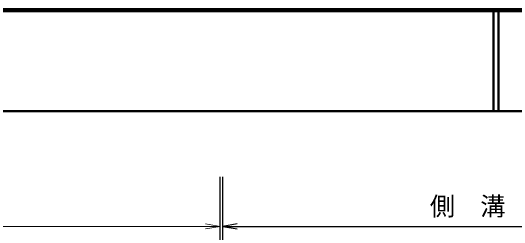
# Model space of a CAD drawing. Units: millimetres, scale not verified. Extents: x -56015503 to -55375503, y -162321055 to -161961055.
# Drawn here: x -55594702 to -55544642, y -161983105 to -161961055 of the extents above; entities that cross this region are included whole.
import ezdxf
from ezdxf.enums import TextEntityAlignment as Align

# ---------------------------------------------------------------- set-up
doc = ezdxf.new("R2010")
doc.units = ezdxf.units.MM
doc.header["$LTSCALE"] = 1000
for name, color, linetype, lineweight in [('M-STR-STR3', 7, 'Continuous', 25), ('M-TTL', 2, 'Continuous', 140), ('M-TTL-LINE', 7, 'Continuous', 50)]:
    doc.layers.add(name, color=color, linetype=linetype, lineweight=lineweight)
doc.styles.add('ＭＳ ゴシック', font='')
doc.styles.get('ＭＳ ゴシック').set_extended_font_data('MS Gothic')

# ---------------------------------------------------------------- blocks, each defined once
blk = doc.blocks.new('open_arrow')
at = {"color": 0, "linetype": 'Continuous', "lineweight": -2}
blk.add_lwpolyline([(7.5, 1.25), (0, 0), (7.5, -1.25)], dxfattribs=at)

msp = doc.modelspace()

# ---------------------------------------------------------------- linework, layer by layer
at = {"layer": 'M-STR-STR3'}
for p, q in [((-55573878, -161989252), (-55573878, -161977560)), ((-55573618, -161989252), (-55573618, -161977560)), ((-55573618, -161982466), (-55523876, -161982466))]:
    msp.add_line(p, q, dxfattribs=at)
at = {"layer": 'M-STR-STR3', "lineweight": 13}
msp.add_line((-55651200, -161982466), (-55573878, -161982466), dxfattribs=at)
at = {"layer": 'M-TTL'}
msp.add_line((-55375503, -161961055), (-56015503, -161961055), dxfattribs=at)
at = {"layer": 'M-TTL-LINE'}
for p, q in [((-55546757, -161961055), (-55546757, -161971055)), ((-55546257, -161961055), (-55546257, -161971055)), ((-56015503, -161971055), (-55375503, -161971055))]:
    msp.add_line(p, q, dxfattribs=at)

# ---------------------------------------------------------------- block references
at = {"layer": 'M-STR-STR3', "lineweight": 13, "xscale": 193, "yscale": 193, "rotation": 180}
msp.add_blockref('open_arrow', (-55573878, -161982466), dxfattribs=at)
at = {"layer": 'M-STR-STR3', "xscale": 193, "yscale": 193}
msp.add_blockref('open_arrow', (-55573618, -161982466), dxfattribs=at)

# ---------------------------------------------------------------- texts
at = {"layer": 'M-STR-STR3', "style": 'ＭＳ ゴシック'}
msp.add_text('側\u3000溝', height=1833, dxfattribs=at).set_placement((-55553081, -161980467), align=Align.MIDDLE_LEFT)

doc.saveas('drawing.dxf')
